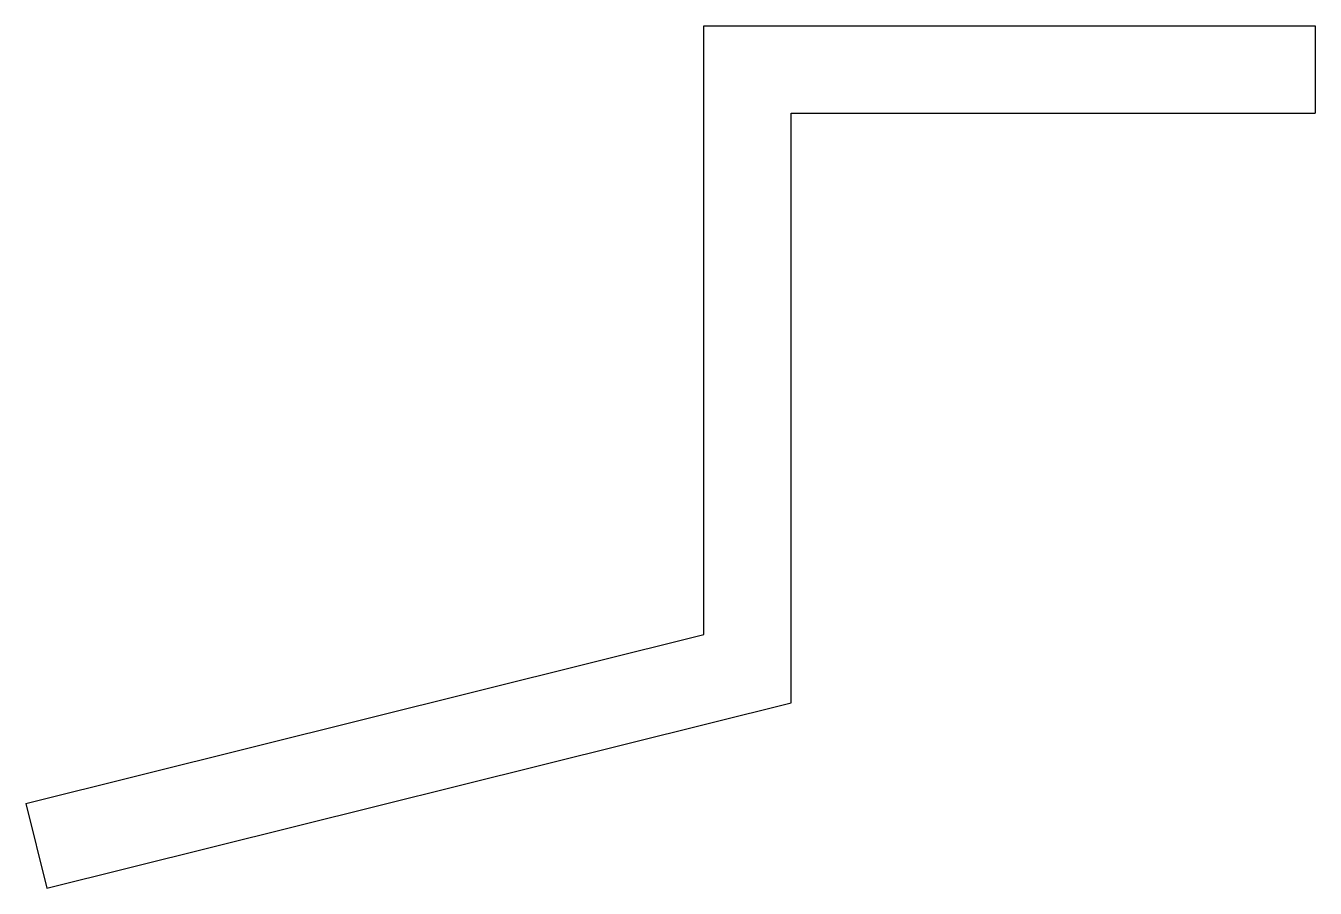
# Model space of a CAD drawing. Header units: inches. Extents: x -0.06 to 3.63, y 0 to 2.47.
import ezdxf

# ---------------------------------------------------------------- set-up
doc = ezdxf.new("R2010")
doc.units = ezdxf.units.IN
doc.header["$MEASUREMENT"] = 0
doc.layers.get('0').update_dxf_attribs({"lineweight": 25})

msp = doc.modelspace()

# ---------------------------------------------------------------- linework, layer by layer
for p, q in [((1.8801, 0.7264), (1.8801, 2.469)), ((1.8801, 2.469), (3.6301, 2.469)), ((3.6301, 2.469), (3.6301, 2.219)), ((2.1301, 2.219), (3.6301, 2.219)), ((2.1301, 0.5311), (2.1301, 2.219)), ((-0.0605, 0.2426), (1.8801, 0.7264)), ((0, 0), (2.1301, 0.5311)), ((-0.0605, 0.2426), (0, 0))]:
    msp.add_line(p, q)

doc.saveas('drawing.dxf')
